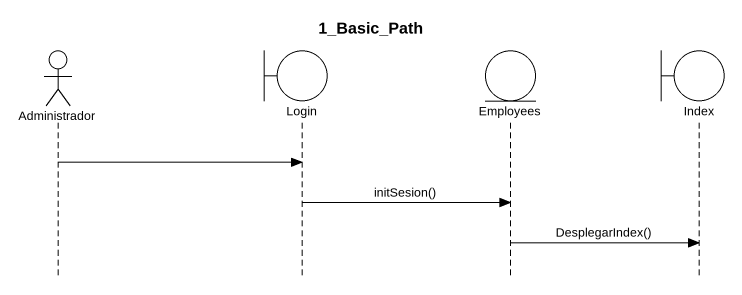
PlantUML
@startuml
title 1_Basic_Path
hide footbox
actor Administrador
boundary Login
entity Employees
boundary Index

Administrador -> Login
Login -> Employees : initSesion()
Employees -> Index : DesplegarIndex()
@enduml
